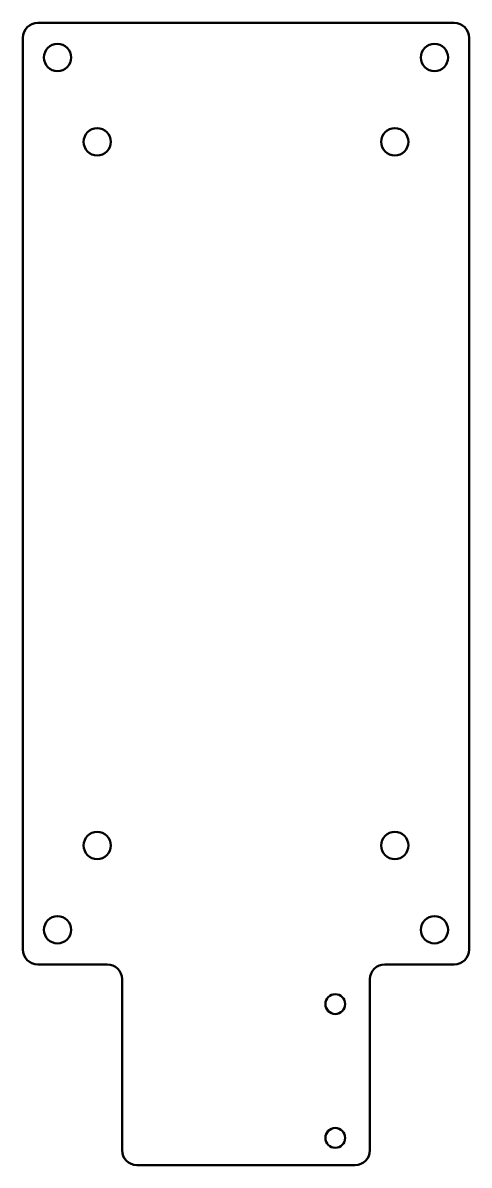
# Model space of a CAD drawing. Header units: millimetres. Extents: x 145 to 235, y 39 to 270.
import ezdxf

# ---------------------------------------------------------------- set-up
doc = ezdxf.new("R2010")
doc.units = ezdxf.units.MM
doc.header["$LTSCALE"] = 0.75
doc.layers.add('Visible', color=7, linetype='Continuous', lineweight=50)

msp = doc.modelspace()

# ---------------------------------------------------------------- linework, layer by layer
at = {"layer": 'Visible'}
for p, q in [((232.491059, 269.618544), (148.491059, 269.618544)), ((145.491059, 266.618544), (145.491059, 82.618544)), ((235.491059, 82.618544), (235.491059, 266.618544)), ((148.491059, 79.618544), (162.491059, 79.618544)), ((218.491059, 79.618544), (232.491059, 79.618544)), ((165.491059, 76.618544), (165.491059, 42.118544)), ((215.491059, 42.118544), (215.491059, 76.618544)), ((168.491059, 39.118544), (212.491059, 39.118544))]:
    msp.add_line(p, q, dxfattribs=at)
at = {"layer": 'Visible', "extrusion": (0, 0, -1)}
for centre, radius in [((-152.491059, 262.618544), 2.75), ((-228.491059, 262.618544), 2.75), ((-160.491059, 245.618544), 2.75), ((-220.491059, 245.618544), 2.75), ((-160.491059, 103.618544), 2.75), ((-220.491059, 103.618544), 2.75), ((-152.491059, 86.618544), 2.75), ((-228.491059, 86.618544), 2.75), ((-208.491059, 71.618544), 2), ((-208.491059, 44.618544), 2)]:
    msp.add_circle(centre, radius, dxfattribs=at)
for centre, start, end in [((-148.491059, 266.618544), 0, 90), ((-232.491059, 266.618544), 90, 180), ((-148.491059, 82.618544), 270, 0), ((-232.491059, 82.618544), 180, 270), ((-168.491059, 42.118544), 270, 0), ((-212.491059, 42.118544), 180, 270)]:
    msp.add_arc(centre, 3, start, end, dxfattribs=at)
at = {"layer": 'Visible'}
for centre, start, end in [((162.491059, 76.618544), 0, 90), ((218.491059, 76.618544), 90, 180)]:
    msp.add_arc(centre, 3, start, end, dxfattribs=at)

doc.saveas('drawing.dxf')
